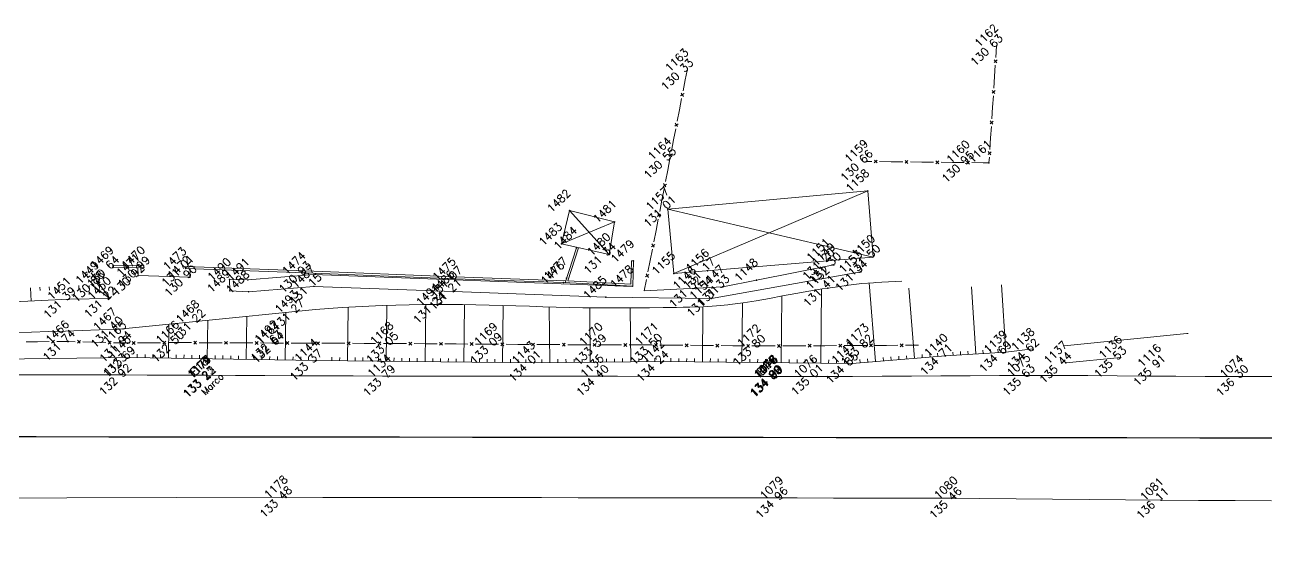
# Model space of a CAD drawing. Header units: millimetres. Extents: x -16 to 1007, y 828 to 1356.
# Drawn here: x 317.8 to 410.9, y 1048.8 to 1087.7 of the extents above; entities that cross this region are included whole.
import ezdxf
from ezdxf.enums import TextEntityAlignment as Align

# ---------------------------------------------------------------- set-up
doc = ezdxf.new("R2010")
doc.units = ezdxf.units.MM
doc.header["$LTSCALE"] = 4
for name, pattern in [('CONTINUOUS1', [0, 0, 0]), ('DGN1', [6.136558, 0, -6.136558]), ('DGN4', [16.364154, 8.182077, -4.091038, 0, -4.091038])]:
    doc.linetypes.add(name, pattern=pattern)
for name, color, linetype, lineweight in [('10', 7, 'CONTINUOUS1', 0), ('13', 7, 'CONTINUOUS1', 0), ('17', 7, 'CONTINUOUS1', 0), ('2', 7, 'CONTINUOUS1', 0), ('4', 7, 'CONTINUOUS1', 0)]:
    doc.layers.add(name, color=color, linetype=linetype, lineweight=lineweight)
for name, color, linetype, lineweight, true_color in [('19', 4, 'CONTINUOUS1', 0, 0x00ffff), ('51', 1, 'CONTINUOUS1', 0, 0xff0000), ('53', 3, 'CONTINUOUS1', 0, 0x00ff00), ('54', 4, 'CONTINUOUS1', 0, 0x00ffff), ('55', 5, 'CONTINUOUS1', 0, 0x0000ff), ('7', 6, 'CONTINUOUS1', 0, 0xff00ff), ('8', 1, 'CONTINUOUS1', 0, 0xff0000)]:
    doc.layers.add(name, color=color, linetype=linetype, lineweight=lineweight, true_color=true_color)
doc.styles.get("Standard").update_dxf_attribs({"font": 'txt_____.ttf'})

msp = doc.modelspace()

# ---------------------------------------------------------------- linework, layer by layer
at = {"layer": '10', "linetype": 'Continuous', "lineweight": 0}
for p, q in [((390.487, 1084.828), (390.72, 1085.033)), ((390.501, 1085.047), (390.706, 1084.813)), ((390.338, 1082.529), (390.571, 1082.734)), ((390.352, 1082.748), (390.557, 1082.514)), ((367.24, 1082.503), (366.982, 1082.329)), ((367.198, 1082.288), (367.024, 1082.545)), ((366.801, 1080.242), (366.544, 1080.068)), ((366.76, 1080.026), (366.585, 1080.283)), ((390.188, 1080.229), (390.422, 1080.435)), ((390.203, 1080.449), (390.408, 1080.215)), ((390.039, 1077.93), (390.273, 1078.135)), ((390.053, 1078.15), (390.259, 1077.916)), ((366.363, 1077.98), (366.105, 1077.806)), ((366.321, 1077.764), (366.147, 1078.022)), ((381.732, 1077.519), (381.509, 1077.301)), ((381.512, 1077.521), (381.729, 1077.299)), ((384.035, 1077.492), (383.813, 1077.274)), ((383.815, 1077.494), (384.033, 1077.272)), ((386.339, 1077.465), (386.117, 1077.247)), ((386.119, 1077.467), (386.337, 1077.245)), ((388.643, 1077.437), (388.42, 1077.22)), ((388.423, 1077.44), (388.64, 1077.217)), ((365.924, 1075.718), (365.667, 1075.544)), ((365.882, 1075.502), (365.708, 1075.76)), ((365.486, 1073.456), (365.228, 1073.282)), ((365.444, 1073.24), (365.27, 1073.498)), ((365.047, 1071.194), (364.79, 1071.02)), ((365.005, 1070.978), (364.831, 1071.236)), ((364.609, 1068.932), (364.351, 1068.758)), ((364.567, 1068.716), (364.393, 1068.974)), ((324.166, 1067.14), (322.748, 1068.199)), ((319.795, 1064.005), (320.016, 1063.787)), ((320.015, 1064.007), (319.796, 1063.785)), ((321.965, 1063.989), (321.74, 1063.775)), ((321.745, 1063.995), (321.959, 1063.769)), ((324.268, 1063.93), (324.043, 1063.716)), ((324.048, 1063.936), (324.263, 1063.71)), ((325.858, 1063.908), (326.079, 1063.69)), ((326.078, 1063.91), (325.859, 1063.688)), ((328.162, 1063.926), (328.383, 1063.708)), ((328.381, 1063.928), (328.163, 1063.706)), ((330.687, 1063.928), (330.466, 1063.709)), ((330.467, 1063.929), (330.686, 1063.708)), ((332.991, 1063.917), (332.77, 1063.698)), ((332.771, 1063.918), (332.99, 1063.697)), ((335.295, 1063.905), (335.074, 1063.687)), ((335.075, 1063.906), (335.294, 1063.685)), ((337.599, 1063.895), (337.378, 1063.676)), ((337.379, 1063.896), (337.598, 1063.675)), ((339.903, 1063.887), (339.682, 1063.668)), ((339.683, 1063.888), (339.902, 1063.667)), ((342.207, 1063.879), (341.986, 1063.66)), ((341.987, 1063.88), (342.206, 1063.659)), ((344.511, 1063.87), (344.29, 1063.651)), ((344.291, 1063.871), (344.51, 1063.651)), ((346.815, 1063.856), (346.593, 1063.638)), ((346.595, 1063.858), (346.813, 1063.637)), ((349.119, 1063.839), (348.897, 1063.621)), ((348.899, 1063.841), (349.117, 1063.619)), ((351.423, 1063.822), (351.201, 1063.604)), ((351.203, 1063.824), (351.421, 1063.602)), ((353.727, 1063.805), (353.505, 1063.587)), ((353.507, 1063.807), (353.725, 1063.585)), ((356.031, 1063.791), (355.809, 1063.572)), ((355.811, 1063.792), (356.029, 1063.571)), ((358.334, 1063.777), (358.113, 1063.558)), ((358.115, 1063.778), (358.333, 1063.557)), ((360.638, 1063.762), (360.417, 1063.544)), ((360.419, 1063.764), (360.637, 1063.542)), ((362.942, 1063.757), (362.722, 1063.537)), ((362.722, 1063.757), (362.942, 1063.537)), ((365.247, 1063.752), (365.025, 1063.534)), ((365.027, 1063.754), (365.245, 1063.532)), ((367.551, 1063.73), (367.329, 1063.512)), ((367.331, 1063.732), (367.549, 1063.51)), ((369.855, 1063.707), (369.633, 1063.489)), ((369.635, 1063.709), (369.852, 1063.487)), ((372.158, 1063.685), (371.936, 1063.467)), ((371.939, 1063.687), (372.156, 1063.465)), ((374.241, 1063.685), (374.462, 1063.466)), ((374.461, 1063.686), (374.242, 1063.465)), ((376.545, 1063.696), (376.766, 1063.477)), ((376.765, 1063.697), (376.546, 1063.476)), ((378.849, 1063.707), (379.07, 1063.488)), ((379.069, 1063.708), (378.85, 1063.487)), ((381.153, 1063.718), (381.374, 1063.499)), ((381.373, 1063.719), (381.154, 1063.498)), ((383.457, 1063.729), (383.678, 1063.51)), ((383.677, 1063.73), (383.458, 1063.509))]:
    msp.add_line(p, q, dxfattribs=at)
at = {"layer": '10', "linetype": 'DGN1', "lineweight": 0}
for p, q in [((404.952, 1064.504), (409.832, 1064.778)), ((384.719, 1063.625), (395.748, 1063.59))]:
    msp.add_line(p, q, dxfattribs=at)
at = {"layer": '10', "linetype": 'Continuous', "lineweight": 0}
for points in [[(390.678, 1086.08), (390.622, 1085.218)], [(390.585, 1084.643), (390.529, 1083.781)], [(367.33, 1083.547), (367.465, 1084.242)], [(390.529, 1083.781), (390.473, 1082.919)], [(367.166, 1082.699), (367.33, 1083.547)], [(366.892, 1081.285), (367.056, 1082.134)], [(390.436, 1082.344), (390.38, 1081.482)], [(366.727, 1080.437), (366.892, 1081.285)], [(390.38, 1081.482), (390.324, 1080.619)], [(390.287, 1080.045), (390.231, 1079.182)], [(366.289, 1078.175), (366.453, 1079.024)], [(366.453, 1079.024), (366.618, 1079.872)], [(390.231, 1079.182), (390.175, 1078.32)], [(366.015, 1076.762), (366.179, 1077.61)], [(381.332, 1077.413), (380.928, 1077.418)], [(382.772, 1077.396), (381.908, 1077.407)], [(383.636, 1077.386), (382.772, 1077.396)], [(385.076, 1077.369), (384.212, 1077.38)], [(385.94, 1077.359), (385.076, 1077.369)], [(387.38, 1077.342), (386.516, 1077.353)], [(388.244, 1077.332), (387.38, 1077.342)], [(389.684, 1077.313), (388.82, 1077.325)], [(390.137, 1077.745), (390.109, 1077.308), (389.684, 1077.313)], [(365.85, 1075.914), (366.015, 1076.762)], [(365.576, 1074.5), (365.741, 1075.348)], [(365.412, 1073.652), (365.576, 1074.5)], [(365.138, 1072.238), (365.302, 1073.086)], [(364.973, 1071.39), (365.138, 1072.238)], [(364.699, 1069.976), (364.864, 1070.824)], [(364.535, 1069.128), (364.699, 1069.976)], [(326.294, 1068.851), (330.185, 1068.736)], [(364.261, 1067.714), (370.141, 1068.002), (372.667, 1068.505), (378.465, 1069.661)], [(364.261, 1067.714), (364.425, 1068.562)], [(317.043, 1064.575), (318.309, 1064.614), (319.575, 1064.654), (320.841, 1064.693), (322.106, 1064.732), (323.372, 1064.772), (324.638, 1064.811), (324.638, 1064.811), (324.638, 1064.811)], [(318.753, 1063.89), (317.889, 1063.886)], [(319.617, 1063.895), (318.753, 1063.89)], [(321.057, 1063.902), (320.193, 1063.898)], [(321.564, 1063.889), (321.057, 1063.902)], [(323.004, 1063.852), (322.14, 1063.874)], [(323.868, 1063.83), (323.004, 1063.852)], [(325.307, 1063.794), (324.443, 1063.816)], [(325.68, 1063.797), (325.307, 1063.794)], [(327.12, 1063.808), (326.256, 1063.801)], [(327.984, 1063.815), (327.12, 1063.808)], [(329.424, 1063.824), (329.265, 1063.825), (328.56, 1063.819)], [(330.288, 1063.82), (329.424, 1063.824)], [(331.728, 1063.813), (330.864, 1063.817)], [(332.592, 1063.808), (331.728, 1063.813)], [(334.032, 1063.802), (333.168, 1063.806)], [(334.896, 1063.797), (334.032, 1063.802)], [(336.336, 1063.79), (335.472, 1063.795)], [(337.2, 1063.787), (336.81, 1063.788), (336.336, 1063.79)], [(338.64, 1063.782), (337.776, 1063.785)], [(339.504, 1063.778), (338.64, 1063.782)], [(340.944, 1063.773), (340.08, 1063.776)], [(341.808, 1063.77), (340.944, 1063.773)], [(343.248, 1063.765), (342.384, 1063.768)], [(344.112, 1063.762), (343.248, 1063.765)], [(345.552, 1063.756), (345.341, 1063.758), (344.688, 1063.76)], [(346.416, 1063.749), (345.552, 1063.756)], [(347.856, 1063.739), (346.992, 1063.745)], [(348.72, 1063.732), (347.856, 1063.739)], [(350.16, 1063.721), (349.296, 1063.728)], [(351.024, 1063.715), (350.16, 1063.721)], [(352.464, 1063.704), (351.6, 1063.711)], [(353.328, 1063.698), (353.136, 1063.699), (352.464, 1063.704)], [(354.768, 1063.689), (353.904, 1063.694)], [(355.632, 1063.684), (354.768, 1063.689)], [(357.072, 1063.675), (356.208, 1063.68)], [(357.936, 1063.669), (357.072, 1063.675)], [(359.376, 1063.66), (358.512, 1063.666)], [(360.24, 1063.655), (359.376, 1063.66)], [(361.68, 1063.649), (360.986, 1063.65), (360.816, 1063.651)], [(362.544, 1063.647), (361.68, 1063.649)], [(363.984, 1063.645), (363.12, 1063.646)], [(364.848, 1063.643), (363.984, 1063.645)], [(366.288, 1063.632), (365.424, 1063.64)], [(367.152, 1063.623), (366.288, 1063.632)], [(368.592, 1063.609), (367.728, 1063.618)], [(369.456, 1063.601), (368.592, 1063.609)], [(370.896, 1063.587), (370.032, 1063.596)], [(371.759, 1063.579), (370.896, 1063.587)], [(373.199, 1063.57), (372.866, 1063.568), (372.335, 1063.573)], [(374.063, 1063.574), (373.199, 1063.57)], [(375.503, 1063.581), (374.639, 1063.577)], [(376.367, 1063.585), (375.503, 1063.581)], [(377.807, 1063.592), (376.943, 1063.588)], [(378.671, 1063.596), (377.807, 1063.592)], [(380.111, 1063.603), (379.247, 1063.599)], [(380.975, 1063.607), (380.111, 1063.603)], [(382.415, 1063.614), (381.551, 1063.61)], [(383.279, 1063.618), (382.415, 1063.614)], [(384.719, 1063.625), (383.855, 1063.621)], [(393.418, 1063.359), (391.362, 1063.116)], [(277.193, 1061.447), (293.314, 1061.39), (309.273, 1061.411), (325.35, 1061.395), (345.152, 1061.312), (361.112, 1061.295)]]:
    msp.add_lwpolyline(points, dxfattribs=at)
at = {"layer": '10', "linetype": 'Continuous', "lineweight": 13}
for points in [[(315.963, 1061.409), (318.168, 1061.407), (320.372, 1061.404), (322.576, 1061.4), (324.78, 1061.396), (325.35, 1061.395), (326.984, 1061.39), (329.188, 1061.381), (331.392, 1061.371), (333.597, 1061.359), (335.801, 1061.348), (338.005, 1061.336), (340.209, 1061.326), (342.413, 1061.318), (344.617, 1061.313), (345.152, 1061.312), (346.821, 1061.311), (349.026, 1061.308), (351.23, 1061.306), (353.434, 1061.303), (355.638, 1061.301), (357.842, 1061.299), (360.046, 1061.297), (361.112, 1061.295), (362.251, 1061.294), (364.455, 1061.292), (366.659, 1061.29), (368.863, 1061.287), (371.067, 1061.285), (373.271, 1061.283), (375.475, 1061.281), (377.142, 1061.279), (377.68, 1061.279), (379.884, 1061.284), (382.088, 1061.295), (384.292, 1061.31), (386.496, 1061.327), (388.7, 1061.342), (390.904, 1061.353), (393.108, 1061.357), (393.118, 1061.357), (395.313, 1061.353), (397.517, 1061.343), (399.721, 1061.33), (401.925, 1061.315), (404.129, 1061.3), (406.333, 1061.289), (408.537, 1061.283), (409.085, 1061.283), (410.742, 1061.282), (412.946, 1061.282)], [(337.402, 1052.215), (312.706, 1052.163), (288.363, 1052.2), (264.017, 1052.203), (247.576, 1052.152), (230.483, 1052.183), (213.084, 1052.24), (202.446, 1052.361), (199.682, 1051.868), (195.935, 1049.419), (194.008, 1048.775)], [(337.402, 1052.215), (340.139, 1052.211), (342.876, 1052.208), (345.613, 1052.205), (348.35, 1052.201), (351.087, 1052.198), (353.824, 1052.195), (356.561, 1052.191), (359.298, 1052.188), (362.035, 1052.184), (364.772, 1052.181), (367.509, 1052.178), (370.246, 1052.174), (372.983, 1052.171), (374.59, 1052.169), (375.72, 1052.168), (378.457, 1052.163), (381.194, 1052.158), (383.931, 1052.152), (386.668, 1052.145), (387.623, 1052.142), (389.405, 1052.135), (392.142, 1052.114), (394.879, 1052.085), (397.616, 1052.053), (400.352, 1052.023), (403.034, 1051.997), (403.089, 1051.997), (405.826, 1051.978), (408.563, 1051.965), (411.3, 1051.959)]]:
    msp.add_lwpolyline(points, dxfattribs=at)
at = {"layer": '10', "linetype": 'DGN4', "lineweight": 30}
msp.add_lwpolyline([(313.184, 1056.776), (318.639, 1056.77), (324.093, 1056.764), (329.548, 1056.759), (335.003, 1056.753), (340.457, 1056.748), (345.912, 1056.743), (351.367, 1056.737), (356.821, 1056.732), (362.276, 1056.727), (367.731, 1056.722), (373.185, 1056.717), (378.64, 1056.712), (384.095, 1056.707), (389.549, 1056.702), (395.004, 1056.697), (400.459, 1056.692), (405.913, 1056.687), (411.368, 1056.682)], dxfattribs=at)
at = {"layer": '13', "linetype": 'Continuous', "lineweight": 0}
for points in [[(390.66, 1086.063, 1), (390.696, 1086.097, 1), (390.66, 1086.063, 1)], [(367.447, 1084.225, 1), (367.483, 1084.259, 1), (367.447, 1084.225, 1)], [(366.161, 1077.59, 1), (366.197, 1077.625, 1), (366.161, 1077.59, 1)], [(380.91, 1077.401, 1), (380.946, 1077.436, 1), (380.91, 1077.401, 1)], [(388.502, 1077.312, 1), (388.538, 1077.346, 1), (388.502, 1077.312, 1)], [(365.998, 1073.822, 1), (366.034, 1073.857, 1), (365.998, 1073.822, 1)], [(361.611, 1070.414, 1), (361.647, 1070.448, 1), (361.611, 1070.414, 1)], [(377.979, 1069.927, 1), (378.015, 1069.962, 1), (377.979, 1069.927, 1)], [(378.447, 1069.643, 1), (378.483, 1069.678, 1), (378.447, 1069.643, 1)], [(381.396, 1070.224, 1), (381.431, 1070.259, 1), (381.396, 1070.224, 1)], [(324.392, 1069.45, 1), (324.428, 1069.484, 1), (324.392, 1069.45, 1)], [(326.276, 1068.833, 1), (326.312, 1068.868, 1), (326.276, 1068.833, 1)], [(326.699, 1069.424, 1), (326.735, 1069.459, 1), (326.699, 1069.424, 1)], [(329.843, 1069.375, 1), (329.879, 1069.41, 1), (329.843, 1069.375, 1)], [(330.167, 1068.719, 1), (330.203, 1068.753, 1), (330.167, 1068.719, 1)], [(338.783, 1069.032, 1), (338.819, 1069.067, 1), (338.783, 1069.032, 1)], [(368.988, 1069.201, 1), (369.023, 1069.236, 1), (368.988, 1069.201, 1)], [(380.475, 1069.108, 1), (380.511, 1069.143, 1), (380.475, 1069.108, 1)], [(323.274, 1068.333, 1), (323.31, 1068.368, 1), (323.274, 1068.333, 1)], [(339.466, 1068.027, 1), (339.501, 1068.062, 1), (339.466, 1068.027, 1)], [(350.047, 1068.595, 1), (350.083, 1068.629, 1), (350.047, 1068.595, 1)], [(368.013, 1067.882, 1), (368.049, 1067.916, 1), (368.013, 1067.882, 1)], [(370.123, 1067.985, 1), (370.159, 1068.02, 1), (370.123, 1067.985, 1)], [(378.007, 1067.894, 1), (378.043, 1067.928, 1), (378.007, 1067.894, 1)], [(321.094, 1067.07, 1), (321.13, 1067.105, 1), (321.094, 1067.07, 1)], [(324.148, 1067.123, 1), (324.184, 1067.158, 1), (324.148, 1067.123, 1)], [(349.944, 1067.639, 1), (349.98, 1067.673, 1), (349.944, 1067.639, 1)], [(369.269, 1067.125, 1), (369.305, 1067.16, 1), (369.269, 1067.125, 1)], [(338.233, 1066.152, 1), (338.269, 1066.187, 1), (338.233, 1066.152, 1)], [(348.824, 1066.684, 1), (348.86, 1066.719, 1), (348.824, 1066.684, 1)], [(330.807, 1065.413, 1), (330.843, 1065.447, 1), (330.807, 1065.413, 1)], [(324.597, 1064.836, 1), (324.633, 1064.871, 1), (324.597, 1064.836, 1)], [(321.039, 1063.885, 1), (321.075, 1063.919, 1), (321.039, 1063.885, 1)], [(325.289, 1063.776, 1), (325.325, 1063.811, 1), (325.289, 1063.776, 1)], [(329.247, 1063.807, 1), (329.283, 1063.842, 1), (329.247, 1063.807, 1)], [(336.701, 1063.905, 1), (336.737, 1063.939, 1), (336.701, 1063.905, 1)], [(336.792, 1063.771, 1), (336.828, 1063.805, 1), (336.792, 1063.771, 1)], [(345.323, 1063.74, 1), (345.359, 1063.775, 1), (345.323, 1063.74, 1)], [(353.118, 1063.682, 1), (353.154, 1063.717, 1), (353.118, 1063.682, 1)], [(360.968, 1063.633, 1), (361.004, 1063.667, 1), (360.968, 1063.633, 1)], [(365.113, 1063.626, 1), (365.149, 1063.66, 1), (365.113, 1063.626, 1)], [(372.848, 1063.551, 1), (372.884, 1063.586, 1), (372.848, 1063.551, 1)], [(380.963, 1063.59, 1), (380.999, 1063.625, 1), (380.963, 1063.59, 1)], [(393.402, 1063.272, 1), (393.438, 1063.307, 1), (393.402, 1063.272, 1)], [(325.629, 1062.694, 1), (325.665, 1062.729, 1), (325.629, 1062.694, 1)], [(339.645, 1062.467, 1), (339.681, 1062.502, 1), (339.645, 1062.467, 1)], [(355.947, 1062.282, 1), (355.983, 1062.317, 1), (355.947, 1062.282, 1)], [(365.643, 1062.386, 1), (365.679, 1062.421, 1), (365.643, 1062.386, 1)], [(379.841, 1062.245, 1), (379.877, 1062.28, 1), (379.841, 1062.245, 1)], [(386.842, 1062.808, 1), (386.878, 1062.843, 1), (386.842, 1062.808, 1)], [(391.344, 1063.098, 1), (391.38, 1063.133, 1), (391.344, 1063.098, 1)], [(395.858, 1062.279, 1), (395.894, 1062.314, 1), (395.858, 1062.279, 1)], [(399.967, 1062.687, 1), (400.003, 1062.722, 1), (399.967, 1062.687, 1)], [(325.332, 1061.377, 1), (325.368, 1061.412, 1), (325.332, 1061.377, 1)], [(345.134, 1061.295, 1), (345.17, 1061.33, 1), (345.134, 1061.295, 1)], [(361.094, 1061.278, 1), (361.13, 1061.313, 1), (361.094, 1061.278, 1)], [(374.133, 1061.266, 1), (374.169, 1061.3, 1), (374.133, 1061.266, 1)], [(393.1, 1061.34, 1), (393.136, 1061.375, 1), (393.1, 1061.34, 1)], [(402.829, 1062.008, 1), (402.865, 1062.042, 1), (402.829, 1062.008, 1)], [(409.067, 1061.265, 1), (409.103, 1061.3, 1), (409.067, 1061.265, 1)], [(331.614, 1061.198, 1), (331.65, 1061.233, 1), (331.614, 1061.198, 1)], [(331.614, 1061.198, 1), (331.65, 1061.233, 1), (331.614, 1061.198, 1)], [(331.659, 1061.197, 1), (331.695, 1061.231, 1), (331.659, 1061.197, 1)], [(374.128, 1061.223, 1), (374.164, 1061.258, 1), (374.128, 1061.223, 1)], [(374.139, 1061.216, 1), (374.175, 1061.251, 1), (374.139, 1061.216, 1)], [(374.151, 1061.217, 1), (374.187, 1061.252, 1), (374.151, 1061.217, 1)], [(377.124, 1061.262, 1), (377.16, 1061.297, 1), (377.124, 1061.262, 1)], [(337.384, 1052.197, 1), (337.42, 1052.232, 1), (337.384, 1052.197, 1)], [(374.573, 1052.152, 1), (374.608, 1052.186, 1), (374.573, 1052.152, 1)], [(387.605, 1052.125, 1), (387.641, 1052.16, 1), (387.605, 1052.125, 1)], [(403.016, 1051.98, 1), (403.052, 1052.015, 1), (403.016, 1051.98, 1)]]:
    msp.add_lwpolyline(points, format="xyb", dxfattribs=at)
at = {"layer": '17', "linetype": 'Continuous', "lineweight": 0}
msp.add_lwpolyline([(331.65, 1061.188, 1), (331.704, 1061.24, 1), (331.65, 1061.188, 1)], format="xyb", dxfattribs=at)
at = {"layer": '19', "linetype": 'Continuous', "lineweight": 0}
for p in [(380.493, 1069.125), (361.374, 1067.234)]:
    msp.add_line(p, (369.287, 1067.142), dxfattribs=at)
for points in [[(363.386, 1068.041), (349.994, 1068.536), (339.464, 1068.927), (334.525, 1068.521)], [(361.374, 1067.234), (349.962, 1067.656), (339.484, 1068.044), (334.581, 1067.641), (333.163, 1067.717), (333.16, 1068.554), (334.519, 1068.52)]]:
    msp.add_lwpolyline(points, dxfattribs=at)
at = {"layer": '2', "linetype": 'Continuous', "lineweight": 0}
for p, q in [((358.314, 1068.317), (359.166, 1070.936)), ((358.522, 1068.457), (359.33, 1070.941)), ((324.41, 1069.467), (324.411, 1069.621)), ((326.717, 1069.441), (324.41, 1069.467)), ((326.719, 1069.595), (324.411, 1069.621)), ((326.294, 1068.851), (326.269, 1069.434)), ((326.717, 1069.441), (326.719, 1069.595)), ((330.185, 1068.736), (330.195, 1069.32)), ((404.952, 1064.504), (395.748, 1063.59))]:
    msp.add_line(p, q, dxfattribs=at)
for points in [[(358.2, 1068.323), (363.387, 1068.047), (363.44, 1069.948)], [(358.522, 1068.457), (363.241, 1068.216), (363.29, 1069.952)], [(363.44, 1069.948), (363.29, 1069.952)], [(329.861, 1069.392), (329.867, 1069.542)], [(329.861, 1069.392), (338.801, 1069.049), (350.065, 1068.612), (358.2, 1068.323)], [(329.867, 1069.542), (338.857, 1069.197), (350.073, 1068.762), (358.363, 1068.468)], [(399.985, 1062.704), (395.876, 1062.297)]]:
    msp.add_lwpolyline(points, dxfattribs=at)
at = {"layer": '4', "linetype": 'Continuous', "lineweight": 0}
msp.add_line((325.647, 1062.711), (294.023, 1062.263), dxfattribs=at)
for points in [[(322.782, 1069.056), (324.166, 1067.14), (321.112, 1067.087), (315.42, 1066.794), (311.168, 1066.56)], [(322.486, 1069.131), (322.284, 1068.984)], [(322.705, 1068.828), (322.502, 1068.682)], [(318.266, 1066.941), (318.215, 1067.94)], [(318.939, 1067.727), (318.926, 1067.976)], [(319.65, 1067.763), (319.638, 1068.013)], [(320.362, 1067.8), (320.349, 1068.05)], [(321.863, 1067.851), (321.858, 1068.1)], [(322.626, 1067.864), (322.622, 1068.114)], [(322.924, 1068.525), (322.721, 1068.379)], [(323.39, 1067.877), (323.386, 1068.127)], [(324.638, 1064.811), (325.636, 1064.911), (326.633, 1065.011), (327.631, 1065.111), (328.629, 1065.21), (329.626, 1065.31), (330.624, 1065.41), (330.825, 1065.43), (331.622, 1065.51), (332.619, 1065.609), (333.617, 1065.709), (334.615, 1065.808), (335.612, 1065.907), (336.61, 1066.006), (337.608, 1066.105), (338.251, 1066.169), (338.606, 1066.204), (339.605, 1066.294), (340.605, 1066.374), (341.605, 1066.444), (342.607, 1066.504), (343.609, 1066.555), (344.611, 1066.598), (345.614, 1066.631), (346.616, 1066.656), (347.619, 1066.674), (348.622, 1066.683), (348.824, 1066.684), (349.624, 1066.684), (350.627, 1066.675), (351.629, 1066.659), (352.631, 1066.636), (353.634, 1066.609), (354.636, 1066.579), (355.639, 1066.547), (356.641, 1066.516), (357.644, 1066.487), (358.646, 1066.462), (359.649, 1066.442), (360.651, 1066.43), (361.146, 1066.427), (361.654, 1066.425), (362.656, 1066.426), (363.659, 1066.43), (364.661, 1066.438), (365.664, 1066.449), (366.667, 1066.463), (367.165, 1066.471), (367.669, 1066.482), (368.671, 1066.515), (369.672, 1066.574), (370.521, 1066.652), (370.672, 1066.669), (371.667, 1066.801), (372.657, 1066.96), (373.644, 1067.137), (374.63, 1067.324), (375.615, 1067.51), (376.601, 1067.689), (377.591, 1067.849), (378.025, 1067.911), (378.584, 1067.99), (379.577, 1068.129), (380.573, 1068.249), (381.448, 1068.318), (381.573, 1068.324), (382.574, 1068.377), (383.575, 1068.43), (383.575, 1068.43), (383.575, 1068.43)], [(377.493, 1062.286), (377.548, 1067.842)], [(381.609, 1062.403), (381.135, 1068.298)], [(384.526, 1062.638), (384.103, 1067.897)], [(389.111, 1062.97), (388.787, 1067.996)], [(391.362, 1063.116), (391.037, 1068.156)], [(374.535, 1062.316), (374.585, 1067.315)], [(337.327, 1062.523), (337.385, 1066.083)], [(341.992, 1062.458), (342.038, 1066.471)], [(344.903, 1062.425), (344.951, 1066.61)], [(347.814, 1062.392), (347.863, 1066.677)], [(350.725, 1062.359), (350.774, 1066.673)], [(353.636, 1062.326), (353.685, 1066.607)], [(357.177, 1062.312), (357.132, 1066.502)], [(360.207, 1062.345), (360.163, 1066.435)], [(363.237, 1062.378), (363.194, 1066.428)], [(368.619, 1062.374), (368.66, 1066.515)], [(371.577, 1062.345), (371.621, 1066.794)], [(328.567, 1062.664), (328.608, 1065.208)], [(331.487, 1062.617), (331.534, 1065.501)], [(334.407, 1062.57), (334.459, 1065.793)], [(388.548, 1062.934), (388.532, 1063.184)], [(389.674, 1063.007), (389.658, 1063.256)], [(390.237, 1063.043), (390.22, 1063.293)], [(390.799, 1063.079), (390.783, 1063.329)], [(391.362, 1063.116), (386.86, 1062.825), (379.859, 1062.263), (365.661, 1062.404), (355.965, 1062.299), (339.663, 1062.485), (325.647, 1062.711)], [(326.231, 1062.702), (326.235, 1062.952)], [(326.815, 1062.692), (326.819, 1062.942)], [(327.399, 1062.683), (327.403, 1062.933)], [(327.983, 1062.674), (327.987, 1062.924)], [(329.151, 1062.655), (329.155, 1062.905)], [(329.735, 1062.645), (329.739, 1062.895)], [(330.319, 1062.636), (330.323, 1062.886)], [(330.903, 1062.626), (330.907, 1062.876)], [(332.071, 1062.608), (332.075, 1062.857)], [(332.655, 1062.598), (332.659, 1062.848)], [(333.239, 1062.589), (333.243, 1062.839)], [(333.823, 1062.579), (333.827, 1062.829)], [(334.991, 1062.56), (334.995, 1062.81)], [(335.575, 1062.551), (335.579, 1062.801)], [(336.159, 1062.541), (336.163, 1062.791)], [(336.743, 1062.532), (336.747, 1062.782)], [(337.911, 1062.513), (337.915, 1062.763)], [(338.495, 1062.504), (338.499, 1062.754)], [(339.079, 1062.494), (339.083, 1062.744)], [(340.828, 1062.472), (340.83, 1062.722)], [(341.41, 1062.465), (341.413, 1062.715)], [(342.574, 1062.452), (342.577, 1062.702)], [(343.156, 1062.445), (343.159, 1062.695)], [(343.739, 1062.438), (343.741, 1062.688)], [(344.321, 1062.432), (344.324, 1062.682)], [(345.485, 1062.419), (345.488, 1062.669)], [(346.067, 1062.412), (346.07, 1062.662)], [(346.65, 1062.405), (346.652, 1062.655)], [(347.232, 1062.399), (347.235, 1062.649)], [(348.396, 1062.385), (348.399, 1062.635)], [(348.979, 1062.379), (348.981, 1062.629)], [(349.561, 1062.372), (349.564, 1062.622)], [(350.143, 1062.366), (350.146, 1062.615)], [(351.307, 1062.352), (351.31, 1062.602)], [(351.89, 1062.346), (351.892, 1062.596)], [(352.472, 1062.339), (352.475, 1062.589)], [(353.054, 1062.332), (353.057, 1062.582)], [(354.218, 1062.319), (354.221, 1062.569)], [(354.801, 1062.312), (354.803, 1062.562)], [(355.383, 1062.306), (355.386, 1062.556)], [(356.571, 1062.306), (356.568, 1062.556)], [(357.783, 1062.319), (357.78, 1062.569)], [(358.389, 1062.325), (358.386, 1062.575)], [(358.995, 1062.332), (358.992, 1062.582)], [(359.601, 1062.338), (359.598, 1062.588)], [(360.813, 1062.351), (360.811, 1062.601)], [(361.419, 1062.358), (361.417, 1062.608)], [(362.025, 1062.364), (362.023, 1062.614)], [(362.631, 1062.371), (362.629, 1062.621)], [(363.843, 1062.384), (363.841, 1062.634)], [(364.449, 1062.391), (364.447, 1062.641)], [(365.055, 1062.397), (365.053, 1062.647)], [(366.253, 1062.398), (366.256, 1062.648)], [(366.845, 1062.392), (366.847, 1062.642)], [(367.436, 1062.386), (367.439, 1062.636)], [(368.028, 1062.38), (368.03, 1062.63)], [(369.211, 1062.368), (369.213, 1062.618)], [(369.802, 1062.363), (369.805, 1062.613)], [(370.394, 1062.357), (370.396, 1062.607)], [(370.986, 1062.351), (370.988, 1062.601)], [(372.169, 1062.339), (372.171, 1062.589)], [(372.76, 1062.333), (372.763, 1062.583)], [(373.352, 1062.327), (373.354, 1062.577)], [(373.943, 1062.321), (373.946, 1062.571)], [(375.126, 1062.31), (375.129, 1062.56)], [(375.718, 1062.304), (375.721, 1062.554)], [(376.31, 1062.298), (376.312, 1062.548)], [(376.901, 1062.292), (376.904, 1062.542)], [(378.084, 1062.28), (378.087, 1062.53)], [(378.676, 1062.274), (378.678, 1062.524)], [(379.267, 1062.269), (379.27, 1062.519)], [(380.442, 1062.31), (380.422, 1062.559)], [(381.026, 1062.356), (381.006, 1062.606)], [(382.193, 1062.45), (382.172, 1062.699)], [(382.776, 1062.497), (382.756, 1062.746)], [(383.359, 1062.544), (383.339, 1062.793)], [(383.943, 1062.591), (383.923, 1062.84)], [(385.109, 1062.685), (385.089, 1062.934)], [(385.693, 1062.732), (385.673, 1062.981)], [(386.276, 1062.778), (386.256, 1063.028)], [(387.422, 1062.862), (387.406, 1063.111)], [(387.985, 1062.898), (387.969, 1063.147)]]:
    msp.add_lwpolyline(points, dxfattribs=at)
at = {"layer": '51', "linetype": 'Continuous', "lineweight": 0}
for points in [[(358.642, 1073.711, 1), (358.678, 1073.746, 1), (358.642, 1073.711, 1)], [(362.018, 1072.854, 1), (362.054, 1072.889, 1), (362.018, 1072.854, 1)], [(358.026, 1071.208, 1), (358.062, 1071.243, 1), (358.026, 1071.208, 1)], [(359.148, 1070.918, 1), (359.184, 1070.953, 1), (359.148, 1070.918, 1)], [(361.611, 1070.414, 1), (361.647, 1070.448, 1), (361.611, 1070.414, 1)], [(363.422, 1069.93, 1), (363.458, 1069.965, 1), (363.422, 1069.93, 1)], [(324.392, 1069.45, 1), (324.428, 1069.484, 1), (324.392, 1069.45, 1)], [(326.276, 1068.833, 1), (326.312, 1068.868, 1), (326.276, 1068.833, 1)], [(326.699, 1069.424, 1), (326.735, 1069.459, 1), (326.699, 1069.424, 1)], [(329.843, 1069.375, 1), (329.879, 1069.41, 1), (329.843, 1069.375, 1)], [(330.167, 1068.719, 1), (330.203, 1068.753, 1), (330.167, 1068.719, 1)], [(338.783, 1069.032, 1), (338.819, 1069.067, 1), (338.783, 1069.032, 1)], [(323.274, 1068.333, 1), (323.31, 1068.368, 1), (323.274, 1068.333, 1)], [(333.142, 1068.537, 1), (333.178, 1068.572, 1), (333.142, 1068.537, 1)], [(334.501, 1068.503, 1), (334.537, 1068.537, 1), (334.501, 1068.503, 1)], [(339.466, 1068.027, 1), (339.501, 1068.062, 1), (339.466, 1068.027, 1)], [(350.047, 1068.595, 1), (350.083, 1068.629, 1), (350.047, 1068.595, 1)], [(358.182, 1068.306, 1), (358.218, 1068.341, 1), (358.182, 1068.306, 1)], [(358.406, 1068.637, 1), (358.442, 1068.671, 1), (358.406, 1068.637, 1)], [(363.369, 1068.029, 1), (363.405, 1068.064, 1), (363.369, 1068.029, 1)], [(321.094, 1067.07, 1), (321.13, 1067.105, 1), (321.094, 1067.07, 1)], [(324.148, 1067.123, 1), (324.184, 1067.158, 1), (324.148, 1067.123, 1)], [(333.145, 1067.7, 1), (333.181, 1067.734, 1), (333.145, 1067.7, 1)], [(334.563, 1067.624, 1), (334.599, 1067.658, 1), (334.563, 1067.624, 1)], [(349.944, 1067.639, 1), (349.98, 1067.673, 1), (349.944, 1067.639, 1)], [(361.356, 1067.216, 1), (361.392, 1067.251, 1), (361.356, 1067.216, 1)], [(338.233, 1066.152, 1), (338.269, 1066.187, 1), (338.233, 1066.152, 1)], [(348.824, 1066.684, 1), (348.86, 1066.719, 1), (348.824, 1066.684, 1)], [(330.807, 1065.413, 1), (330.843, 1065.447, 1), (330.807, 1065.413, 1)], [(324.597, 1064.836, 1), (324.633, 1064.871, 1), (324.597, 1064.836, 1)], [(321.039, 1063.885, 1), (321.075, 1063.919, 1), (321.039, 1063.885, 1)], [(336.701, 1063.905, 1), (336.737, 1063.939, 1), (336.701, 1063.905, 1)], [(374.139, 1061.216, 1), (374.175, 1061.251, 1), (374.139, 1061.216, 1)]]:
    msp.add_lwpolyline(points, format="xyb", dxfattribs=at)
at = {"layer": '53', "linetype": 'Continuous', "lineweight": 0}
for points in [[(331.587, 1061.172, 1), (331.677, 1061.259, 1), (331.587, 1061.172, 1)], [(374.101, 1061.19, 1), (374.19, 1061.277, 1), (374.101, 1061.19, 1)]]:
    msp.add_lwpolyline(points, format="xyb", dxfattribs=at)
at = {"layer": '54', "linetype": 'Continuous', "lineweight": 0}
for points in [[(374.133, 1061.266, 1), (374.169, 1061.3, 1), (374.133, 1061.266, 1)], [(393.1, 1061.34, 1), (393.136, 1061.375, 1), (393.1, 1061.34, 1)], [(409.067, 1061.265, 1), (409.103, 1061.3, 1), (409.067, 1061.265, 1)], [(374.128, 1061.223, 1), (374.164, 1061.258, 1), (374.128, 1061.223, 1)], [(377.124, 1061.262, 1), (377.16, 1061.297, 1), (377.124, 1061.262, 1)], [(374.573, 1052.152, 1), (374.608, 1052.186, 1), (374.573, 1052.152, 1)], [(387.605, 1052.125, 1), (387.641, 1052.16, 1), (387.605, 1052.125, 1)], [(403.016, 1051.98, 1), (403.052, 1052.015, 1), (403.016, 1051.98, 1)]]:
    msp.add_lwpolyline(points, format="xyb", dxfattribs=at)
at = {"layer": '55', "linetype": 'Continuous', "lineweight": 0}
for points in [[(390.66, 1086.063, 1), (390.696, 1086.097, 1), (390.66, 1086.063, 1)], [(367.447, 1084.225, 1), (367.483, 1084.259, 1), (367.447, 1084.225, 1)], [(366.161, 1077.59, 1), (366.197, 1077.625, 1), (366.161, 1077.59, 1)], [(380.91, 1077.401, 1), (380.946, 1077.436, 1), (380.91, 1077.401, 1)], [(388.502, 1077.312, 1), (388.538, 1077.346, 1), (388.502, 1077.312, 1)], [(390.091, 1077.29, 1), (390.127, 1077.325, 1), (390.091, 1077.29, 1)], [(380.996, 1075.184, 1), (381.031, 1075.218, 1), (380.996, 1075.184, 1)], [(365.998, 1073.822, 1), (366.034, 1073.857, 1), (365.998, 1073.822, 1)], [(377.979, 1069.927, 1), (378.015, 1069.962, 1), (377.979, 1069.927, 1)], [(378.447, 1069.643, 1), (378.483, 1069.678, 1), (378.447, 1069.643, 1)], [(381.396, 1070.224, 1), (381.431, 1070.259, 1), (381.396, 1070.224, 1)], [(366.445, 1068.991, 1), (366.481, 1069.025, 1), (366.445, 1068.991, 1)], [(368.988, 1069.201, 1), (369.023, 1069.236, 1), (368.988, 1069.201, 1)], [(380.475, 1069.108, 1), (380.511, 1069.143, 1), (380.475, 1069.108, 1)], [(368.013, 1067.882, 1), (368.049, 1067.916, 1), (368.013, 1067.882, 1)], [(370.123, 1067.985, 1), (370.159, 1068.02, 1), (370.123, 1067.985, 1)], [(372.649, 1068.488, 1), (372.685, 1068.523, 1), (372.649, 1068.488, 1)], [(378.007, 1067.894, 1), (378.043, 1067.928, 1), (378.007, 1067.894, 1)], [(369.269, 1067.125, 1), (369.305, 1067.16, 1), (369.269, 1067.125, 1)], [(325.289, 1063.776, 1), (325.325, 1063.811, 1), (325.289, 1063.776, 1)], [(329.247, 1063.807, 1), (329.283, 1063.842, 1), (329.247, 1063.807, 1)], [(336.792, 1063.771, 1), (336.828, 1063.805, 1), (336.792, 1063.771, 1)], [(345.323, 1063.74, 1), (345.359, 1063.775, 1), (345.323, 1063.74, 1)], [(353.118, 1063.682, 1), (353.154, 1063.717, 1), (353.118, 1063.682, 1)], [(360.968, 1063.633, 1), (361.004, 1063.667, 1), (360.968, 1063.633, 1)], [(365.113, 1063.626, 1), (365.149, 1063.66, 1), (365.113, 1063.626, 1)], [(372.848, 1063.551, 1), (372.884, 1063.586, 1), (372.848, 1063.551, 1)], [(380.963, 1063.59, 1), (380.999, 1063.625, 1), (380.963, 1063.59, 1)], [(393.402, 1063.272, 1), (393.438, 1063.307, 1), (393.402, 1063.272, 1)], [(325.629, 1062.694, 1), (325.665, 1062.729, 1), (325.629, 1062.694, 1)], [(339.645, 1062.467, 1), (339.681, 1062.502, 1), (339.645, 1062.467, 1)], [(355.947, 1062.282, 1), (355.983, 1062.317, 1), (355.947, 1062.282, 1)], [(365.643, 1062.386, 1), (365.679, 1062.421, 1), (365.643, 1062.386, 1)], [(379.841, 1062.245, 1), (379.877, 1062.28, 1), (379.841, 1062.245, 1)], [(386.842, 1062.808, 1), (386.878, 1062.843, 1), (386.842, 1062.808, 1)], [(391.344, 1063.098, 1), (391.38, 1063.133, 1), (391.344, 1063.098, 1)], [(395.858, 1062.279, 1), (395.894, 1062.314, 1), (395.858, 1062.279, 1)], [(399.967, 1062.687, 1), (400.003, 1062.722, 1), (399.967, 1062.687, 1)], [(325.332, 1061.377, 1), (325.368, 1061.412, 1), (325.332, 1061.377, 1)], [(345.134, 1061.295, 1), (345.17, 1061.33, 1), (345.134, 1061.295, 1)], [(361.094, 1061.278, 1), (361.13, 1061.313, 1), (361.094, 1061.278, 1)], [(402.829, 1062.008, 1), (402.865, 1062.042, 1), (402.829, 1062.008, 1)], [(331.614, 1061.198, 1), (331.65, 1061.233, 1), (331.614, 1061.198, 1)], [(331.614, 1061.198, 1), (331.65, 1061.233, 1), (331.614, 1061.198, 1)], [(331.659, 1061.197, 1), (331.695, 1061.231, 1), (331.659, 1061.197, 1)], [(374.151, 1061.217, 1), (374.187, 1061.252, 1), (374.151, 1061.217, 1)], [(337.384, 1052.197, 1), (337.42, 1052.232, 1), (337.384, 1052.197, 1)]]:
    msp.add_lwpolyline(points, format="xyb", dxfattribs=at)
at = {"layer": '7', "linetype": 'Continuous', "lineweight": 0}
for p, q in [((381.013, 1075.201), (381.413, 1070.242)), ((358.66, 1073.728), (361.629, 1070.431)), ((366.463, 1069.008), (366.016, 1073.839)), ((362.036, 1072.872), (358.044, 1071.225)), ((381.413, 1070.242), (377.997, 1069.945))]:
    msp.add_line(p, q, dxfattribs=at)
for points in [[(366.016, 1073.839), (381.013, 1075.201)], [(381.013, 1075.201), (366.463, 1069.008)], [(361.629, 1070.431), (362.036, 1072.872), (358.66, 1073.728), (358.044, 1071.225), (361.629, 1070.431)], [(366.016, 1073.839), (381.413, 1070.242)], [(366.463, 1069.008), (377.997, 1069.945)]]:
    msp.add_lwpolyline(points, dxfattribs=at)
at = {"layer": '8', "linetype": 'Continuous', "lineweight": 0}
msp.add_lwpolyline([(336.701, 1063.905, 1), (336.737, 1063.939, 1), (336.701, 1063.905, 1)], format="xyb", dxfattribs=at)

# ---------------------------------------------------------------- texts
at = {"layer": '13', "linetype": 'Continuous', "lineweight": 0}
for s, p in [('130 63 ', (390.289, 1085.704)), ('130 33 ', (367.076, 1083.866)), ('130 55 ', (365.789, 1077.232)), ('130 66 ', (380.538, 1077.042)), ('130 95 ', (388.13, 1076.953)), ('131 01 ', (365.771, 1073.602)), ('131 34 ', (361.276, 1070.09)), ('131 20 ', (377.679, 1069.638)), ('131 50 ', (381.096, 1069.935)), ('130 64 ', (324.02, 1069.091)), ('130 99 ', (326.328, 1069.065)), ('131 01 ', (329.616, 1069.155)), ('130 93 ', (338.412, 1068.673)), ('131 17 ', (368.724, 1068.947)), ('131 30 ', (378.148, 1069.354)), ('131 34 ', (380.14, 1068.784)), ('130 88 ', (322.903, 1067.974)), ('130 92 ', (325.905, 1068.475)), ('130 90 ', (329.832, 1068.395)), ('131 15 ', (339.202, 1067.773)), ('131 07 ', (349.747, 1068.306)), ('131 32 ', (367.677, 1067.558)), ('131 33 ', (369.788, 1067.661)), ('131 41 ', (377.743, 1067.639)), ('131 39 ', (320.759, 1066.746)), ('131 22 ', (323.813, 1066.799)), ('131 21 ', (349.68, 1067.384)), ('131 31 ', (369.005, 1066.871)), ('131 27 ', (337.898, 1065.828)), ('131 24 ', (348.489, 1066.36)), ('131 22 ', (330.472, 1065.089)), ('131 40 ', (324.298, 1064.547)), ('131 74 ', (320.704, 1063.561)), ('131 94 ', (324.954, 1063.452)), ('132 50 ', (328.875, 1063.449)), ('132 63 ', (336.294, 1063.511)), ('132 64 ', (336.385, 1063.377)), ('133 05 ', (344.952, 1063.382)), ('133 09 ', (352.747, 1063.323)), ('133 39 ', (360.561, 1063.239)), ('133 50 ', (364.742, 1063.267)), ('133 80 ', (372.476, 1063.192)), ('133 82 ', (380.556, 1063.196)), ('132 69 ', (325.222, 1062.301)), ('133 37 ', (339.238, 1062.074)), ('134 24 ', (365.236, 1061.993)), ('134 71 ', (386.506, 1062.484)), ('134 69 ', (390.937, 1062.705)), ('134 62 ', (392.995, 1062.879)), ('135 53 ', (399.559, 1062.294)), ('134 01 ', (355.648, 1061.993)), ('134 85 ', (379.434, 1061.852)), ('135 44 ', (395.451, 1061.886)), ('135 91 ', (402.493, 1061.684)), ('132 92 ', (324.925, 1060.984)), ('133 23 ', (331.207, 1060.805)), ('133 23 ', (331.207, 1060.805)), ('133 22 ', (331.252, 1060.803)), ('133 79 ', (344.727, 1060.902)), ('134 40 ', (360.722, 1060.919)), ('134 89 ', (373.731, 1060.823)), ('134 88 ', (373.744, 1060.824)), ('134 90 ', (373.756, 1060.864)), ('134 90 ', (373.761, 1060.907)), ('135 01 ', (376.824, 1060.973)), ('135 63 ', (392.693, 1060.946)), ('136 30 ', (408.695, 1060.907)), ('133 48 ', (336.976, 1051.804)), ('134 96 ', (374.165, 1051.758)), ('135 46 ', (387.198, 1051.732)), ('136 11 ', (402.731, 1051.704))]:
    msp.add_text(s, height=0.6, rotation=44, dxfattribs=at).set_placement(p, align=Align.CENTER)
at = {"layer": '17', "linetype": 'Continuous', "lineweight": 0}
msp.add_text('Marco', height=0.5, rotation=44, dxfattribs=at).set_placement((332.045, 1060.527), align=Align.CENTER)
at = {"layer": '51', "linetype": 'Continuous', "lineweight": 0}
for s, p in [('1482', (358.044, 1074.246)), ('1481', (361.493, 1073.459)), ('1483', (357.428, 1071.743)), ('1484', (358.55, 1071.453)), ('1480', (361.05, 1070.983)), ('1469', (323.794, 1069.985)), ('1470', (326.137, 1069.994)), ('1473', (329.246, 1069.91)), ('1479', (362.825, 1070.465)), ('1449', (322.676, 1068.868)), ('1471', (325.751, 1069.438)), ('1472', (329.57, 1069.254)), ('1490', (332.58, 1069.107)), ('1491', (333.975, 1069.107)), ('1474', (338.185, 1069.567)), ('1475', (349.449, 1069.13)), ('1476', (357.585, 1068.841)), ('1477', (357.808, 1069.171)), ('1489', (332.547, 1068.235)), ('1488', (333.965, 1068.159)), ('1487', (338.868, 1068.562)), ('1486', (349.346, 1068.173)), ('1485', (360.758, 1067.751)), ('1478', (362.771, 1068.564)), ('1451', (320.568, 1067.674)), ('1450', (323.587, 1067.692)), ('1494', (348.227, 1067.219)), ('1468', (330.21, 1065.948)), ('1493', (337.635, 1066.687)), ('1467', (323.999, 1065.371)), ('1466', (320.441, 1064.42)), ('1492', (336.104, 1064.439)), ('1446', (373.541, 1061.751))]:
    msp.add_text(s, height=0.6, rotation=44, dxfattribs=at).set_placement(p, align=Align.CENTER)
at = {"layer": '53', "linetype": 'Continuous', "lineweight": 0}
for s, p in [('E16', (331.1, 1061.814)), ('E14', (373.614, 1061.832))]:
    msp.add_text(s, height=0.6, rotation=44, dxfattribs=at).set_placement(p, align=Align.CENTER)
at = {"layer": '54', "linetype": 'Continuous', "lineweight": 0}
for s, p in [('1077', (373.566, 1061.793)), ('1078', (373.571, 1061.835)), ('1076', (376.562, 1061.832)), ('1075', (392.538, 1061.909)), ('1074', (408.505, 1061.835)), ('1079', (374.011, 1052.721)), ('1080', (387.079, 1052.729)), ('1081', (402.527, 1052.619))]:
    msp.add_text(s, height=0.6, rotation=44, dxfattribs=at).set_placement(p, align=Align.CENTER)
at = {"layer": '55', "linetype": 'Continuous', "lineweight": 0}
for s, p in [('1162', (390.112, 1086.646)), ('1163', (366.899, 1084.808)), ('1164', (365.613, 1078.174)), ('1159', (380.362, 1077.984)), ('1160', (387.99, 1077.93)), ('1161', (389.615, 1077.943)), ('1158', (380.448, 1075.767)), ('1157', (365.45, 1074.405)), ('1151', (377.503, 1070.58)), ('1150', (380.884, 1070.842)), ('1155', (365.898, 1069.574)), ('1156', (368.44, 1069.784)), ('1149', (377.9, 1070.226)), ('1153', (379.927, 1069.691)), ('1148', (372.101, 1069.071)), ('1146', (367.465, 1068.465)), ('1147', (369.576, 1068.568)), ('1152', (377.459, 1068.477)), ('1154', (368.721, 1067.708)), ('1165', (324.741, 1064.36)), ('1166', (328.699, 1064.39)), ('1167', (336.245, 1064.354)), ('1168', (344.775, 1064.323)), ('1169', (352.57, 1064.265)), ('1170', (360.457, 1064.251)), ('1171', (364.637, 1064.278)), ('1172', (372.3, 1064.134)), ('1173', (380.415, 1064.173)), ('1145', (325.081, 1063.277)), ('1140', (386.33, 1063.426)), ('1139', (390.796, 1063.681)), ('1138', (392.855, 1063.856)), ('1136', (399.419, 1063.27)), ('1144', (339.097, 1063.051)), ('1143', (355.399, 1062.865)), ('1142', (365.096, 1062.969)), ('1141', (379.365, 1062.898)), ('1137', (395.31, 1062.862)), ('1116', (402.331, 1062.639)), ('1133', (324.784, 1061.96)), ('1175', (331.066, 1061.781)), ('1174', (331.066, 1061.781)), ('1177', (331.111, 1061.78)), ('1134', (344.586, 1061.878)), ('1135', (360.546, 1061.861)), ('1176', (373.603, 1061.801)), ('1178', (336.836, 1052.78))]:
    msp.add_text(s, height=0.6, rotation=44, dxfattribs=at).set_placement(p, align=Align.CENTER)
at = {"layer": '8', "linetype": 'Continuous', "lineweight": 0}
msp.add_text('1492', height=0.6, rotation=44, dxfattribs=at).set_placement((336.104, 1064.439), align=Align.CENTER)

doc.saveas('drawing.dxf')
